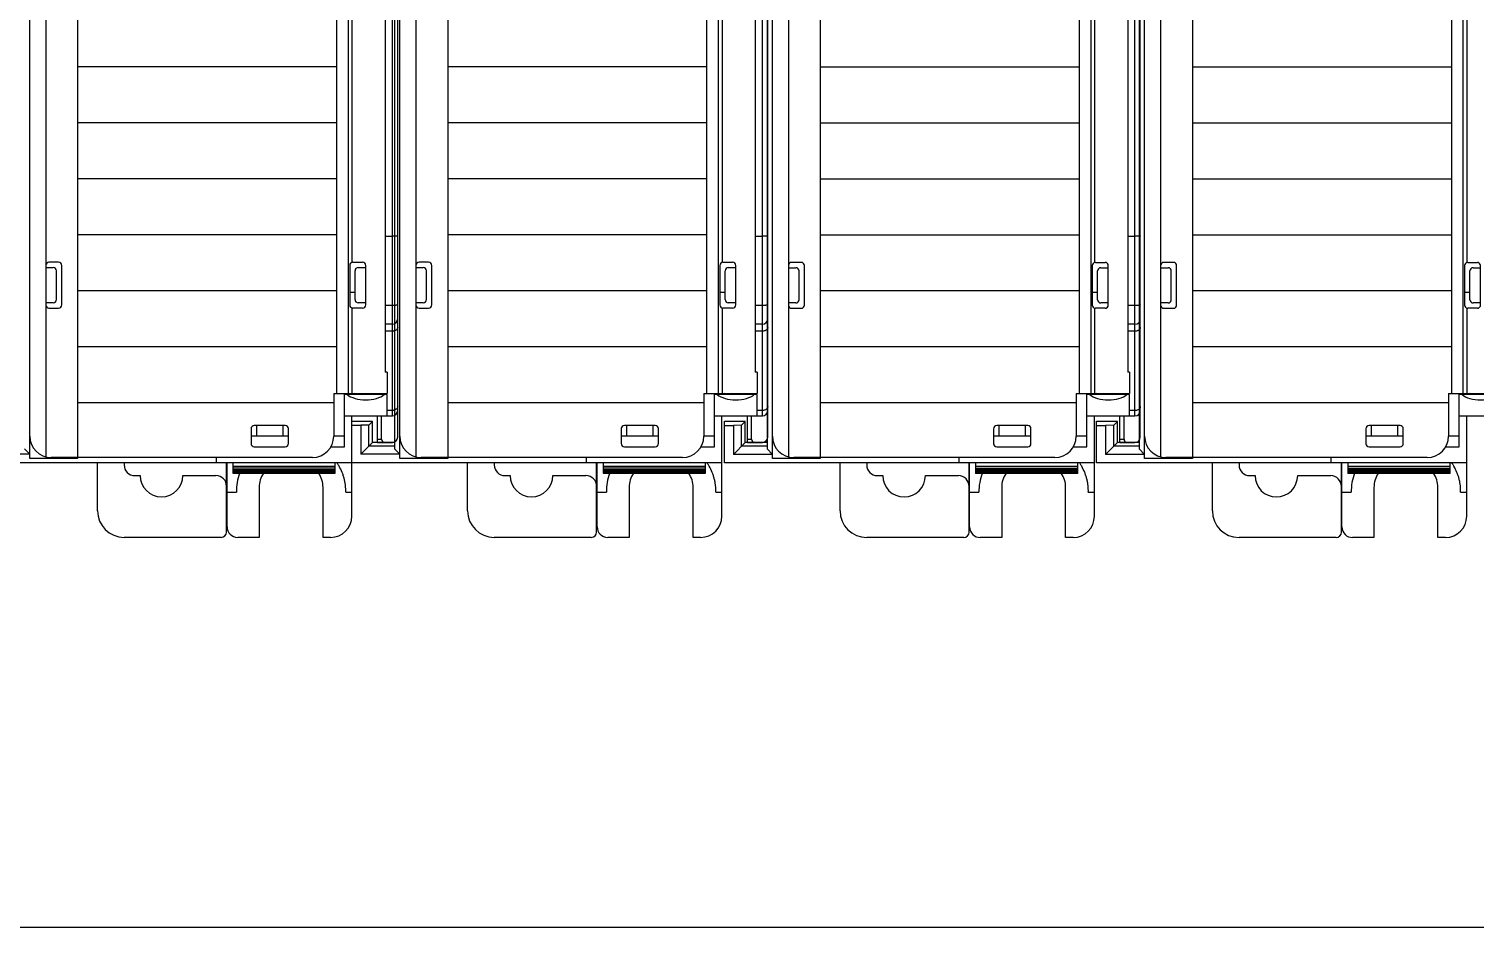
# Model space of a CAD drawing. Header units: inches. Extents: x -38 to 199, y -310 to 64.
# Drawn here: x 164.45 to 169.79, y 53.53 to 56.85 of the extents above; entities that cross this region are included whole.
import ezdxf

# ---------------------------------------------------------------- set-up
doc = ezdxf.new("R2010")
doc.units = ezdxf.units.IN
doc.header["$MEASUREMENT"] = 0
doc.layers.add('PLC', color=7, linetype='Continuous')

# ---------------------------------------------------------------- blocks, each defined once
blk = doc.blocks.new('AI4')
at = {"layer": 'PLC', "linetype": 'Continuous'}
for p, q in [((214.7496, -47.679), (214.7496, -52.2734)), ((216.1276, -52.2296), (216.1276, -47.774)), ((214.7693, -52.2935), (214.7693, -48.5845)), ((214.8284, -48.5845), (214.8284, -52.3025)), ((215.9032, -52.0687), (215.9032, -48.5845)), ((215.9444, -48.5845), (215.9444, -52.0687)), ((216.1079, -52.1514), (216.1079, -48.5845)), ((216.0811, -48.7774), (216.0811, -51.99)), ((215.96, -51.5847), (215.96, -50.4229)), ((216.0811, -51.488), (216.1079, -51.488)), ((214.8284, -51.6042), (214.8559, -51.6042)), ((214.8756, -51.5845), (214.8402, -51.5845)), ((214.8677, -51.7223), (214.8677, -51.616)), ((214.8874, -51.742), (214.8874, -51.5963)), ((215.9504, -51.5963), (215.9504, -51.742)), ((215.9622, -51.5845), (215.9976, -51.5845)), ((215.9701, -51.7223), (215.9701, -51.616)), ((215.9819, -51.6042), (216.0095, -51.6042)), ((216.0095, -51.742), (216.0095, -51.5963)), ((215.9504, -51.6947), (215.9701, -51.6947)), ((214.8559, -51.7341), (214.8284, -51.7341)), ((214.8402, -51.7538), (214.8756, -51.7538)), ((215.96, -52.0687), (215.96, -51.7536)), ((215.9976, -51.7538), (215.9622, -51.7538)), ((216.0095, -51.7341), (215.9819, -51.7341)), ((216.1079, -51.7438), (216.0811, -51.7438)), ((216.1079, -51.8128), (216.0811, -51.8128)), ((216.1079, -51.8385), (216.0811, -51.8385)), ((216.0882, -51.99), (216.0811, -51.99)), ((216.0882, -51.99), (216.0882, -52.0687)), ((215.8913, -52.0687), (216.0882, -52.0687)), ((215.8913, -52.0687), (215.8913, -52.2262)), ((216.0882, -52.0727), (215.9307, -52.0727)), ((215.9307, -52.2656), (215.9307, -52.0727)), ((216.0685, -52.0687), (216.0685, -52.0727)), ((216.087, -52.0727), (216.087, -52.1514)), ((216.0882, -52.1514), (216.0882, -52.0727)), ((215.9307, -52.1514), (216.1079, -52.1514)), ((215.9583, -52.5215), (215.9583, -52.1514)), ((216.0524, -52.2492), (216.0524, -52.1514)), ((216.0674, -52.2374), (216.0674, -52.1514)), ((216.1079, -52.1315), (216.0882, -52.1315)), ((214.5921, -52.1711), (214.6689, -52.1711)), ((214.5921, -52.3246), (214.5921, -52.1711)), ((214.5921, -52.1861), (214.6253, -52.1861)), ((214.6553, -52.1856), (214.6253, -52.1861)), ((214.6253, -52.1861), (214.6253, -52.2935)), ((214.6689, -52.1721), (214.6553, -52.1856)), ((214.6553, -52.2634), (214.6553, -52.1856)), ((214.6689, -52.2498), (214.6689, -52.1721)), ((215.5862, -52.1987), (215.5862, -52.2538)), ((215.7122, -52.1868), (215.598, -52.1868)), ((215.6059, -52.1868), (215.6059, -52.2262)), ((215.7043, -52.2262), (215.7043, -52.1868)), ((215.724, -52.2538), (215.724, -52.1987)), ((214.6253, -52.2935), (214.6689, -52.2498)), ((214.7496, -52.2498), (214.6689, -52.2498)), ((215.724, -52.2262), (215.5862, -52.2262)), ((215.9307, -52.2262), (215.8913, -52.2262)), ((216.0524, -52.2374), (216.0674, -52.2374)), ((216.0524, -52.2492), (216.1079, -52.2492)), ((214.7693, -52.2935), (214.6253, -52.2935)), ((214.7496, -52.2634), (214.6553, -52.2634)), ((214.7496, -52.2734), (214.7693, -52.2935)), ((215.8126, -52.305), (214.848, -52.305)), ((215.4583, -52.3246), (215.4583, -52.305)), ((215.598, -52.2656), (215.7122, -52.2656)), ((215.8798, -52.2656), (215.9307, -52.2656)), ((215.9583, -52.3246), (214.5921, -52.3246)), ((215.0193, -52.5018), (215.0193, -52.3246)), ((215.1177, -52.3246), (215.1177, -52.3325)), ((215.4957, -52.5805), (215.4957, -52.3246)), ((215.4976, -52.5609), (215.4976, -52.3246)), ((215.5193, -52.3249), (215.5193, -52.3634)), ((215.8973, -52.3382), (215.5193, -52.3382)), ((215.8973, -52.345), (215.5193, -52.345)), ((215.8973, -52.3508), (215.5193, -52.3508)), ((215.8973, -52.3555), (215.5193, -52.3555)), ((215.8973, -52.3592), (215.5193, -52.3592)), ((215.8973, -52.3618), (215.5193, -52.3618)), ((215.8973, -52.3634), (215.5193, -52.3634)), ((215.8973, -52.3639), (215.5193, -52.3639)), ((215.8973, -52.3634), (215.8973, -52.3249)), ((215.1571, -52.3719), (215.1768, -52.3719)), ((215.3343, -52.3719), (215.4563, -52.3719)), ((215.6158, -52.4152), (215.6158, -52.6002)), ((215.852, -52.6002), (215.852, -52.4152)), ((215.4976, -52.4329), (215.532, -52.4329)), ((215.9357, -52.4329), (215.9583, -52.4329)), ((215.476, -52.6002), (215.1177, -52.6002)), ((215.6158, -52.6002), (215.537, -52.6002)), ((215.8795, -52.6002), (215.852, -52.6002))]:
    blk.add_line(p, q, dxfattribs=at)
at = {"layer": 'PLC'}
for p, q in [((214.9461, -50.862), (215.9032, -50.862)), ((214.9461, -51.0687), (215.9032, -51.0687)), ((214.9461, -51.2754), (215.9032, -51.2754)), ((214.9461, -51.4821), (215.9032, -51.4821)), ((214.9461, -51.6888), (215.9032, -51.6888)), ((214.9461, -51.8955), (215.9032, -51.8955)), ((214.9461, -52.1022), (215.8913, -52.1022))]:
    blk.add_line(p, q, dxfattribs=at)
blk.add_lwpolyline([(214.7693, -48.5845), (214.9461, -48.5845), (214.9461, -52.3089), (214.7693, -52.3089)], close=True, dxfattribs=at)
at = {"layer": 'PLC', "linetype": 'Continuous'}
for centre, radius, start, end in [((214.8402, -51.5963), 0.0118, 90, 179.9886), ((214.8559, -51.616), 0.0118, 0, 90), ((214.8756, -51.5963), 0.0118, 0, 90), ((215.9622, -51.5963), 0.0118, 90, 180), ((215.9819, -51.616), 0.0118, 90, 180), ((215.9976, -51.5963), 0.0118, 0, 90), ((214.8559, -51.7223), 0.0118, 270, 360), ((215.9819, -51.7223), 0.0118, 180, 270), ((214.8402, -51.742), 0.0118, 180.0095, 270), ((214.8756, -51.742), 0.0118, 270, 360), ((215.9622, -51.742), 0.0118, 180, 270), ((215.9976, -51.742), 0.0118, 270, 0.0044), ((216.1079, -51.7931), 0.0197, 270, 359.9978), ((215.9671, -52.0805), 0.0118, 40.5479, 90), ((216.0518, -52.0805), 0.0118, 112.5, 139.4521), ((216.1079, -52.1317), 0.0197, 270, 359.9991), ((215.598, -52.1987), 0.0118, 90, 180), ((215.7122, -52.1987), 0.0118, 0, 90), ((214.848, -52.2262), 0.0787, 180, 270), ((215.598, -52.2538), 0.0118, 180, 270), ((215.7122, -52.2538), 0.0118, 270, 0), ((215.8126, -52.2262), 0.0787, 270, 0), ((216.1079, -52.2296), 0.0197, 270, 0), ((215.1571, -52.3325), 0.0394, 180, 270), ((215.7083, -52.4152), 0.0925, 145.6538, 180), ((215.7595, -52.4152), 0.0925, 0, 34.3463), ((215.7629, -52.4232), 0.1713, 33.8916, 35.1241), ((215.7613, -52.4243), 0.1733, 32.0748, 33.8895), ((215.7592, -52.4256), 0.1757, 30.1195, 32.0722), ((215.2555, -52.3719), 0.0787, 180, 0), ((215.4563, -52.4113), 0.0394, 0, 90), ((215.1177, -52.5018), 0.0984, 180, 270), ((215.8795, -52.5215), 0.0787, 270, 0), ((215.476, -52.5805), 0.0197, 270, 0), ((215.537, -52.5609), 0.0394, 180, 270)]:
    blk.add_arc(centre, radius, start, end, dxfattribs=at)
for centre, major_axis, ratio, start_param, end_param in [((216.0095, -52.053), (0.0787, 0), 0.5, 3.665191, 5.759587), ((216.0792, -52.2374), (0.0118, 0), 0.999848, 3.141593, 4.712389)]:
    blk.add_ellipse(centre, major_axis=major_axis, ratio=ratio, start_param=start_param, end_param=end_param, dxfattribs=at)
for points, knots in [([(216.1276, -51.4869), (216.1276, -51.4869), (216.1275, -51.487), (216.1275, -51.487), (216.1273, -51.4871), (216.1272, -51.4871), (216.127, -51.4872), (216.1266, -51.4873), (216.126, -51.4873), (216.1252, -51.4874), (216.1242, -51.4875), (216.1231, -51.4876), (216.1212, -51.4877), (216.1187, -51.4878), (216.1153, -51.4879), (216.1117, -51.488), (216.1092, -51.488), (216.1079, -51.488)], [0, 0, 0, 0, 0.002842, 0.007273, 0.013786, 0.022509, 0.033481, 0.046706, 0.079887, 0.121887, 0.172267, 0.23051, 0.296093, 0.446892, 0.619054, 0.806193, 1, 1, 1, 1]), ([(216.1276, -51.7414), (216.1276, -51.7414), (216.1276, -51.7415), (216.1275, -51.7417), (216.1273, -51.7418), (216.1271, -51.7419), (216.1267, -51.7421), (216.126, -51.7424), (216.1252, -51.7426), (216.1242, -51.7428), (216.1231, -51.743), (216.1212, -51.7432), (216.1187, -51.7435), (216.114, -51.7438), (216.1104, -51.7438), (216.1079, -51.7438)], [0, 0, 0, 0, 0.006031, 0.012929, 0.021264, 0.031354, 0.057354, 0.091546, 0.134002, 0.184415, 0.242349, 0.307332, 0.456204, 0.625694, 1, 1, 1, 1]), ([(216.1276, -51.8252), (216.1276, -51.8261), (216.1273, -51.8279), (216.1261, -51.8304), (216.1243, -51.8327), (216.1218, -51.8347), (216.1188, -51.8364), (216.1154, -51.8376), (216.1117, -51.8383), (216.1092, -51.8385), (216.1079, -51.8385)], [0, 0, 0, 0, 0.100092, 0.204902, 0.317205, 0.438585, 0.56921, 0.707955, 0.852748, 1, 1, 1, 1]), ([(216.1218, -52.1272), (216.1199, -52.1286), (216.1165, -52.1302), (216.1117, -52.1313), (216.1092, -52.1315), (216.1079, -52.1315)], [0, 0, 0, 0, 0.483117, 0.739904, 1, 1, 1, 1]), ([(216.1276, -52.1168), (216.1276, -52.1178), (216.1273, -52.1197), (216.1262, -52.1225), (216.1243, -52.1251), (216.1227, -52.1265), (216.1218, -52.1272)], [0, 0, 0, 0, 0.234677, 0.477026, 0.731179, 1, 1, 1, 1]), ([(215.5442, -52.3632), (215.5399, -52.3743), (215.5335, -52.3973), (215.5317, -52.4211), (215.532, -52.4329)], [0, 0, 0, 0, 0.502407, 1, 1, 1, 1]), ([(215.9357, -52.4329), (215.936, -52.4247), (215.9354, -52.4123), (215.933, -52.396), (215.9303, -52.3839), (215.9268, -52.3719), (215.921, -52.3561), (215.9154, -52.3447), (215.9112, -52.3374)], [0, 0, 0, 0, 0.246902, 0.370862, 0.495205, 0.620107, 0.745786, 1, 1, 1, 1])]:
    blk.add_open_spline(points, degree=3, knots=knots, dxfattribs=at)

msp = doc.modelspace()

# ---------------------------------------------------------------- linework, layer by layer
for points in [[(151.10745, 53.53377), (186.10745, 53.53377), (186.10745, 61.28377)], [(151.10745, 53.53377), (186.10745, 53.53377), (186.10745, 51.53377), (151.10745, 51.53377), (151.10745, 53.53377)]]:
    msp.add_lwpolyline(points)
at = {"layer": 'PLC', "linetype": 'Continuous'}
for p, q in [((165.80043, 59.8938), (165.80043, 55.29935)), ((165.81224, 55.34321), (165.81224, 59.79872)), ((167.17838, 55.34321), (167.17838, 59.79872)), ((164.45397, 55.27931), (164.45397, 58.98828)), ((164.51303, 58.98828), (164.51303, 55.27031)), ((165.58783, 55.50403), (165.58783, 58.98828)), ((165.62902, 58.98828), (165.62902, 55.50403)), ((165.79255, 55.42135), (165.79255, 58.98828)), ((165.82011, 55.27931), (165.82011, 58.98828)), ((165.87917, 58.98828), (165.87917, 55.27031)), ((166.95397, 55.50403), (166.95397, 58.98828)), ((166.99516, 58.98828), (166.99516, 55.50403)), ((167.1587, 55.42135), (167.1587, 58.98828)), ((165.76577, 58.79537), (165.76577, 55.58277)), ((167.13191, 58.79537), (167.13191, 55.58277)), ((165.64468, 55.98808), (165.64468, 57.14991)), ((167.01082, 55.98808), (167.01082, 57.14991)), ((165.76577, 56.08479), (165.79255, 56.08479)), ((167.13191, 56.08479), (167.1587, 56.08479)), ((164.51303, 55.9686), (164.54059, 55.9686)), ((164.56027, 55.98828), (164.52484, 55.98828)), ((164.5524, 55.85049), (164.5524, 55.95679)), ((164.57208, 55.8308), (164.57208, 55.97647)), ((165.63507, 55.97647), (165.63507, 55.8308)), ((165.64688, 55.98828), (165.68232, 55.98828)), ((165.65476, 55.85049), (165.65476, 55.95679)), ((165.66657, 55.9686), (165.69413, 55.9686)), ((165.69413, 55.8308), (165.69413, 55.97647)), ((165.87917, 55.9686), (165.90673, 55.9686)), ((165.92641, 55.98828), (165.89098, 55.98828)), ((165.91854, 55.85049), (165.91854, 55.95679)), ((165.93822, 55.8308), (165.93822, 55.97647)), ((167.00122, 55.97647), (167.00122, 55.8308)), ((167.01303, 55.98828), (167.04846, 55.98828)), ((167.0209, 55.85049), (167.0209, 55.95679)), ((167.03271, 55.9686), (167.06027, 55.9686)), ((167.06027, 55.8308), (167.06027, 55.97647)), ((165.63507, 55.87805), (165.65476, 55.87805)), ((167.00122, 55.87805), (167.0209, 55.87805)), ((164.54059, 55.83868), (164.51303, 55.83868)), ((164.52484, 55.81899), (164.56027, 55.81899)), ((165.64468, 55.50403), (165.64468, 55.8192)), ((165.68232, 55.81899), (165.64688, 55.81899)), ((165.69413, 55.83868), (165.66657, 55.83868)), ((165.79255, 55.82892), (165.76577, 55.82892)), ((165.90673, 55.83868), (165.87917, 55.83868)), ((165.89098, 55.81899), (165.92641, 55.81899)), ((167.01082, 55.50403), (167.01082, 55.8192)), ((167.04846, 55.81899), (167.01303, 55.81899)), ((167.06027, 55.83868), (167.03271, 55.83868)), ((167.1587, 55.82892), (167.13191, 55.82892)), ((165.79255, 55.75994), (165.76577, 55.75994)), ((165.79255, 55.73427), (165.76577, 55.73427)), ((167.1587, 55.75994), (167.13191, 55.75994)), ((167.1587, 55.73427), (167.13191, 55.73427)), ((165.77287, 55.58277), (165.76577, 55.58277)), ((165.77287, 55.58277), (165.77287, 55.50403)), ((167.13901, 55.58277), (167.13191, 55.58277)), ((167.13901, 55.58277), (167.13901, 55.50403)), ((165.57602, 55.50403), (165.77287, 55.50403)), ((165.57602, 55.50403), (165.57602, 55.34655)), ((165.77287, 55.50009), (165.61539, 55.50009)), ((165.61539, 55.30718), (165.61539, 55.50009)), ((165.75318, 55.50403), (165.75318, 55.50009)), ((165.77166, 55.50009), (165.77166, 55.42135)), ((165.77287, 55.42135), (165.77287, 55.50009)), ((166.94216, 55.50403), (167.13901, 55.50403)), ((166.94216, 55.50403), (166.94216, 55.34655)), ((167.13901, 55.50009), (166.98153, 55.50009)), ((166.98153, 55.30718), (166.98153, 55.50009)), ((167.11933, 55.50403), (167.11933, 55.50009)), ((167.13781, 55.50009), (167.13781, 55.42135)), ((167.13901, 55.42135), (167.13901, 55.50009)), ((165.61539, 55.42135), (165.79255, 55.42135)), ((165.64295, 55.05128), (165.64295, 55.42135)), ((165.73704, 55.32352), (165.73704, 55.42135)), ((165.75209, 55.33533), (165.75209, 55.42135)), ((165.79255, 55.44126), (165.77287, 55.44126)), ((166.98153, 55.42135), (167.1587, 55.42135)), ((167.00909, 55.05128), (167.00909, 55.42135)), ((167.10318, 55.32352), (167.10318, 55.42135)), ((167.11823, 55.33533), (167.11823, 55.42135)), ((167.1587, 55.44126), (167.13901, 55.44126)), ((165.2709, 55.37411), (165.2709, 55.31899)), ((165.39688, 55.38592), (165.28271, 55.38592)), ((165.29059, 55.38592), (165.29059, 55.34655)), ((165.38901, 55.34655), (165.38901, 55.38592)), ((165.4087, 55.31899), (165.4087, 55.37411)), ((165.64295, 55.40167), (165.71972, 55.40167)), ((165.64295, 55.24813), (165.64295, 55.40167)), ((165.64295, 55.38662), (165.6761, 55.38662)), ((165.70615, 55.38714), (165.6761, 55.38662)), ((165.6761, 55.38662), (165.6761, 55.27931)), ((165.71972, 55.40071), (165.70615, 55.38714)), ((165.70615, 55.30936), (165.70615, 55.38714)), ((165.71972, 55.32293), (165.71972, 55.40071)), ((166.63704, 55.37411), (166.63704, 55.31899)), ((166.76303, 55.38592), (166.64885, 55.38592)), ((166.65673, 55.38592), (166.65673, 55.34655)), ((166.75515, 55.34655), (166.75515, 55.38592)), ((166.77484, 55.31899), (166.77484, 55.37411)), ((165.4087, 55.34655), (165.2709, 55.34655)), ((165.28271, 55.30718), (165.39688, 55.30718)), ((165.5645, 55.30718), (165.61539, 55.30718)), ((165.61539, 55.34655), (165.57602, 55.34655)), ((165.6761, 55.27931), (165.71972, 55.32293)), ((165.80043, 55.30936), (165.70615, 55.30936)), ((165.80043, 55.32293), (165.71972, 55.32293)), ((165.73704, 55.33533), (165.75209, 55.33533)), ((165.73704, 55.32352), (165.79255, 55.32352)), ((166.77484, 55.34655), (166.63704, 55.34655)), ((166.64885, 55.30718), (166.76303, 55.30718)), ((166.93064, 55.30718), (166.98153, 55.30718)), ((166.98153, 55.34655), (166.94216, 55.34655)), ((167.10318, 55.33533), (167.11823, 55.33533)), ((167.10318, 55.32352), (167.1587, 55.32352)), ((164.45397, 55.27931), (164.30996, 55.27931)), ((164.43429, 55.29935), (164.45397, 55.27931)), ((165.49728, 55.26781), (164.53271, 55.26781)), ((165.14295, 55.24813), (165.14295, 55.26781)), ((165.82011, 55.27931), (165.6761, 55.27931)), ((165.80043, 55.29935), (165.82011, 55.27931)), ((166.86342, 55.26781), (165.89885, 55.26781)), ((166.50909, 55.24813), (166.50909, 55.26781)), ((165.64295, 55.24813), (164.27681, 55.24813)), ((164.70397, 55.07096), (164.70397, 55.24813)), ((164.8024, 55.24813), (164.8024, 55.24025)), ((164.84177, 55.20088), (164.86145, 55.20088)), ((165.01893, 55.20088), (165.14098, 55.20088)), ((165.18035, 54.99222), (165.18035, 55.24813)), ((165.18232, 55.01191), (165.18232, 55.24813)), ((165.20397, 55.24787), (165.20397, 55.20941)), ((165.58192, 55.23455), (165.20397, 55.23455)), ((165.58192, 55.22776), (165.20397, 55.22776)), ((165.58192, 55.222), (165.20397, 55.222)), ((165.58192, 55.21729), (165.20397, 55.21729)), ((165.58192, 55.21361), (165.20397, 55.21361)), ((165.58192, 55.21098), (165.20397, 55.21098)), ((165.58192, 55.20941), (165.20397, 55.20941)), ((165.58192, 55.20888), (165.20397, 55.20888)), ((165.58192, 55.20941), (165.58192, 55.24786)), ((167.00909, 55.24813), (165.64295, 55.24813)), ((166.07011, 55.07096), (166.07011, 55.24813)), ((166.16854, 55.24813), (166.16854, 55.24025)), ((166.20791, 55.20088), (166.22759, 55.20088)), ((166.38507, 55.20088), (166.50712, 55.20088)), ((166.54649, 54.99222), (166.54649, 55.24813)), ((166.54846, 55.01191), (166.54846, 55.24813)), ((166.57011, 55.24787), (166.57011, 55.20941)), ((166.94807, 55.23455), (166.57011, 55.23455)), ((166.94807, 55.22776), (166.57011, 55.22776)), ((166.94807, 55.222), (166.57011, 55.222)), ((166.94807, 55.21729), (166.57011, 55.21729)), ((166.94807, 55.21361), (166.57011, 55.21361)), ((166.94807, 55.21098), (166.57011, 55.21098)), ((166.94807, 55.20941), (166.57011, 55.20941)), ((166.94807, 55.20888), (166.57011, 55.20888)), ((166.94807, 55.20941), (166.94807, 55.24786)), ((165.30043, 55.15758), (165.30043, 54.97254)), ((165.53665, 54.97254), (165.53665, 55.15758)), ((166.66657, 55.15758), (166.66657, 54.97254)), ((166.90279, 54.97254), (166.90279, 55.15758)), ((165.18232, 55.13986), (165.21668, 55.13986)), ((165.6204, 55.13986), (165.64295, 55.13986)), ((166.54846, 55.13986), (166.58282, 55.13986)), ((166.98654, 55.13986), (167.00909, 55.13986)), ((165.16066, 54.97254), (164.8024, 54.97254)), ((165.30043, 54.97254), (165.22169, 54.97254)), ((165.56421, 54.97254), (165.53665, 54.97254)), ((166.52681, 54.97254), (166.16854, 54.97254)), ((166.66657, 54.97254), (166.58783, 54.97254)), ((166.93035, 54.97254), (166.90279, 54.97254))]:
    msp.add_line(p, q, dxfattribs=at)
at = {"layer": 'PLC'}
for p, q in [((164.6308, 56.71072), (165.58783, 56.71072)), ((165.99694, 56.71072), (166.95397, 56.71072)), ((164.6308, 56.50403), (165.58783, 56.50403)), ((165.99694, 56.50403), (166.95397, 56.50403)), ((164.6308, 56.29734), (165.58783, 56.29734)), ((165.99694, 56.29734), (166.95397, 56.29734)), ((164.6308, 56.09065), (165.58783, 56.09065)), ((165.99694, 56.09065), (166.95397, 56.09065)), ((164.6308, 55.88395), (165.58783, 55.88395)), ((165.99694, 55.88395), (166.95397, 55.88395)), ((164.6308, 55.67726), (165.58783, 55.67726)), ((165.99694, 55.67726), (166.95397, 55.67726)), ((164.6308, 55.47057), (165.57602, 55.47057)), ((165.99694, 55.47057), (166.94216, 55.47057))]:
    msp.add_line(p, q, dxfattribs=at)
for points in [[(164.45397, 58.98828), (164.6308, 58.98828), (164.6308, 55.26387), (164.45397, 55.26387)], [(165.82011, 58.98828), (165.99694, 58.98828), (165.99694, 55.26387), (165.82011, 55.26387)]]:
    msp.add_lwpolyline(points, close=True, dxfattribs=at)
at = {"layer": 'PLC', "linetype": 'Continuous'}
for centre, radius, start, end in [((164.52484, 55.97647), 0.01181, 90, 179.9886), ((164.54059, 55.95679), 0.01181, 0, 90), ((164.56027, 55.97647), 0.01181, 0, 90), ((165.64688, 55.97647), 0.01181, 90, 180), ((165.66657, 55.95679), 0.01181, 90, 180), ((165.68232, 55.97647), 0.01181, 0, 90), ((165.89098, 55.97647), 0.01181, 90, 179.9886), ((165.90673, 55.95679), 0.01181, 0, 90), ((165.92641, 55.97647), 0.01181, 0, 90), ((167.01303, 55.97647), 0.01181, 90, 180), ((167.03271, 55.95679), 0.01181, 90, 180), ((167.04846, 55.97647), 0.01181, 0, 90), ((164.54059, 55.85049), 0.01181, 270, 360), ((165.66657, 55.85049), 0.01181, 180, 270), ((165.90673, 55.85049), 0.01181, 270, 360), ((167.03271, 55.85049), 0.01181, 180, 270), ((164.52484, 55.8308), 0.01181, 180.00953, 270), ((164.56027, 55.8308), 0.01181, 270, 360), ((165.64688, 55.8308), 0.01181, 180, 270), ((165.68232, 55.8308), 0.01181, 270, 0.00441), ((165.89098, 55.8308), 0.01181, 180.00953, 270), ((165.92641, 55.8308), 0.01181, 270, 360), ((167.01303, 55.8308), 0.01181, 180, 270), ((167.04846, 55.8308), 0.01181, 270, 0.00441), ((165.79255, 55.77962), 0.01969, 270, 359.99778), ((167.1587, 55.77962), 0.01969, 270, 359.99778), ((165.65181, 55.49222), 0.01181, 40.54788, 90), ((165.73645, 55.49222), 0.01181, 112.5, 139.45212), ((167.01795, 55.49222), 0.01181, 40.54788, 90), ((167.10259, 55.49222), 0.01181, 112.5, 139.45212), ((165.79255, 55.44104), 0.01969, 270, 359.99909), ((167.1587, 55.44104), 0.01969, 270, 359.99909), ((165.28271, 55.37411), 0.01181, 90, 180), ((165.39688, 55.37411), 0.01181, 0, 90), ((166.64885, 55.37411), 0.01181, 90, 180), ((166.76303, 55.37411), 0.01181, 0, 90), ((164.53271, 55.34655), 0.07874, 180, 270), ((165.28271, 55.31899), 0.01181, 180, 270), ((165.39688, 55.31899), 0.01181, 270, 0), ((165.49728, 55.34655), 0.07874, 270, 0), ((165.79255, 55.34321), 0.01969, 270, 0), ((165.89885, 55.34655), 0.07874, 180, 270), ((166.64885, 55.31899), 0.01181, 180, 270), ((166.76303, 55.31899), 0.01181, 270, 0), ((166.86342, 55.34655), 0.07874, 270, 0), ((167.1587, 55.34321), 0.01969, 270, 0), ((164.84177, 55.24025), 0.03937, 180, 270), ((164.94019, 55.20088), 0.07874, 180, 0), ((165.14098, 55.16151), 0.03937, 0, 90), ((165.39295, 55.15758), 0.09252, 145.65376, 180), ((165.44413, 55.15758), 0.09252, 0, 34.34626), ((165.4476, 55.14958), 0.17128, 33.89164, 35.12407), ((165.44593, 55.14846), 0.17329, 32.07478, 33.88954), ((165.44387, 55.14718), 0.17572, 30.11953, 32.07219), ((166.20791, 55.24025), 0.03937, 180, 270), ((166.30633, 55.20088), 0.07874, 180, 0), ((166.50712, 55.16151), 0.03937, 0, 90), ((166.75909, 55.15758), 0.09252, 145.65376, 180), ((166.81027, 55.15758), 0.09252, 0, 34.34626), ((166.81374, 55.14958), 0.17128, 33.89164, 35.12407), ((166.81207, 55.14846), 0.17329, 32.07478, 33.88954), ((166.81001, 55.14718), 0.17572, 30.11953, 32.07219), ((164.8024, 55.07096), 0.09843, 180, 270), ((165.56421, 55.05128), 0.07874, 270, 0), ((166.16854, 55.07096), 0.09843, 180, 270), ((166.93035, 55.05128), 0.07874, 270, 0), ((165.16066, 54.99222), 0.01969, 270, 0), ((165.22169, 55.01191), 0.03937, 180, 270), ((166.52681, 54.99222), 0.01969, 270, 0), ((166.58783, 55.01191), 0.03937, 180, 270)]:
    msp.add_arc(centre, radius, start, end, dxfattribs=at)
for centre, major_axis, ratio, start_param, end_param in [((165.69413, 55.51978), (0.07874, 0), 0.5, 3.6651914, 5.7595865), ((167.06027, 55.51978), (0.07874, 0), 0.5, 3.6651914, 5.7595865), ((165.76391, 55.33533), (0.01181, 0), 0.9998477, 3.1415927, 4.712389), ((167.13005, 55.33533), (0.01181, 0), 0.9998477, 3.1415927, 4.712389)]:
    msp.add_ellipse(centre, major_axis=major_axis, ratio=ratio, start_param=start_param, end_param=end_param, dxfattribs=at)
for points, knots in [([(165.81224, 56.08584), (165.81224, 56.08582), (165.81221, 56.08577), (165.81213, 56.08573), (165.81201, 56.08568), (165.81185, 56.08563), (165.81163, 56.08558), (165.81126, 56.08551), (165.81069, 56.08543), (165.80986, 56.08534), (165.80887, 56.08525), (165.80773, 56.08517), (165.80592, 56.08507), (165.80336, 56.08496), (165.79999, 56.08486), (165.79635, 56.08481), (165.79383, 56.08479), (165.79255, 56.08479)], [0, 0, 0, 0, 0.0028421, 0.0072733, 0.013786, 0.0225093, 0.0334805, 0.0467061, 0.0798866, 0.1218871, 0.172267, 0.2305099, 0.2960925, 0.4468923, 0.619054, 0.8061933, 1, 1, 1, 1]), ([(167.17838, 56.08584), (167.17838, 56.08582), (167.17835, 56.08577), (167.17827, 56.08573), (167.17815, 56.08568), (167.17799, 56.08563), (167.17778, 56.08558), (167.1774, 56.08551), (167.17683, 56.08543), (167.176, 56.08534), (167.17501, 56.08525), (167.17387, 56.08517), (167.17206, 56.08507), (167.1695, 56.08496), (167.16614, 56.08486), (167.16249, 56.08481), (167.15997, 56.08479), (167.1587, 56.08479)], [0, 0, 0, 0, 0.0028421, 0.0072733, 0.013786, 0.0225093, 0.0334805, 0.0467061, 0.0798866, 0.1218871, 0.172267, 0.2305099, 0.2960925, 0.4468923, 0.619054, 0.8061933, 1, 1, 1, 1]), ([(165.81224, 55.83136), (165.81224, 55.83132), (165.81222, 55.83124), (165.81214, 55.83111), (165.81202, 55.83099), (165.81177, 55.83082), (165.81134, 55.83062), (165.81069, 55.8304), (165.80986, 55.83019), (165.80887, 55.82999), (165.80772, 55.8298), (165.80592, 55.82956), (165.80336, 55.82931), (165.79872, 55.82901), (165.79507, 55.82892), (165.79255, 55.82892)], [0, 0, 0, 0, 0.006031, 0.0129285, 0.0212645, 0.0313539, 0.0573538, 0.0915459, 0.1340017, 0.1844148, 0.242349, 0.3073323, 0.4562041, 0.6256938, 1, 1, 1, 1]), ([(167.17838, 55.83136), (167.17838, 55.83132), (167.17836, 55.83124), (167.17828, 55.83111), (167.17816, 55.83099), (167.17792, 55.83082), (167.17749, 55.83062), (167.17683, 55.8304), (167.17601, 55.83019), (167.17501, 55.82999), (167.17387, 55.8298), (167.17206, 55.82956), (167.1695, 55.82931), (167.16486, 55.82901), (167.16121, 55.82892), (167.1587, 55.82892)], [0, 0, 0, 0, 0.006031, 0.0129285, 0.0212645, 0.0313539, 0.0573538, 0.0915459, 0.1340017, 0.1844148, 0.242349, 0.3073323, 0.4562041, 0.6256938, 1, 1, 1, 1]), ([(165.81224, 55.74754), (165.81224, 55.74667), (165.81197, 55.74488), (165.81081, 55.74234), (165.80894, 55.74003), (165.80646, 55.73803), (165.80346, 55.73639), (165.80006, 55.73518), (165.79638, 55.73444), (165.79383, 55.73427), (165.79255, 55.73427)], [0, 0, 0, 0, 0.1000924, 0.2049021, 0.3172049, 0.4385848, 0.5692101, 0.7079552, 0.8527481, 1, 1, 1, 1]), ([(167.17838, 55.74754), (167.17838, 55.74667), (167.17811, 55.74488), (167.17695, 55.74234), (167.17508, 55.74003), (167.1726, 55.73803), (167.16961, 55.73639), (167.1662, 55.73518), (167.16252, 55.73444), (167.15998, 55.73427), (167.1587, 55.73427)], [0, 0, 0, 0, 0.1000924, 0.2049021, 0.3172049, 0.4385848, 0.5692101, 0.7079552, 0.8527481, 1, 1, 1, 1]), ([(165.80647, 55.44557), (165.80457, 55.44414), (165.8012, 55.44252), (165.79639, 55.44145), (165.79384, 55.44126), (165.79255, 55.44126)], [0, 0, 0, 0, 0.4831168, 0.7399041, 1, 1, 1, 1]), ([(165.81224, 55.45597), (165.81224, 55.45501), (165.81197, 55.45304), (165.81082, 55.45024), (165.80896, 55.44767), (165.80736, 55.44623), (165.80647, 55.44557)], [0, 0, 0, 0, 0.2346775, 0.4770261, 0.7311795, 1, 1, 1, 1]), ([(167.17262, 55.44557), (167.17071, 55.44414), (167.16734, 55.44252), (167.16253, 55.44145), (167.15998, 55.44126), (167.1587, 55.44126)], [0, 0, 0, 0, 0.4831168, 0.7399041, 1, 1, 1, 1]), ([(167.17838, 55.45597), (167.17838, 55.45501), (167.17811, 55.45304), (167.17697, 55.45024), (167.17511, 55.44767), (167.1735, 55.44623), (167.17262, 55.44557)], [0, 0, 0, 0, 0.2346775, 0.4770261, 0.7311795, 1, 1, 1, 1]), ([(165.22887, 55.20955), (165.22459, 55.19844), (165.21818, 55.17546), (165.21636, 55.15165), (165.21668, 55.13986)], [0, 0, 0, 0, 0.5024075, 1, 1, 1, 1]), ([(165.6204, 55.13986), (165.62064, 55.14807), (165.62009, 55.16045), (165.61766, 55.17675), (165.61498, 55.18889), (165.61148, 55.20087), (165.60567, 55.21663), (165.60011, 55.22804), (165.59586, 55.23535)], [0, 0, 0, 0, 0.2469023, 0.3708616, 0.4952054, 0.6201068, 0.7457855, 1, 1, 1, 1]), ([(166.59502, 55.20955), (166.59073, 55.19844), (166.58432, 55.17546), (166.5825, 55.15165), (166.58282, 55.13986)], [0, 0, 0, 0, 0.5024075, 1, 1, 1, 1]), ([(166.98654, 55.13986), (166.98678, 55.14807), (166.98623, 55.16045), (166.9838, 55.17675), (166.98113, 55.18889), (166.97762, 55.20087), (166.97181, 55.21663), (166.96625, 55.22804), (166.962, 55.23535)], [0, 0, 0, 0, 0.2469023, 0.3708616, 0.4952054, 0.6201068, 0.7457855, 1, 1, 1, 1])]:
    msp.add_open_spline(points, degree=3, knots=knots, dxfattribs=at)

# ---------------------------------------------------------------- block references
for p in [(-47.57406, 107.57242), (-46.19977, 107.57242)]:
    msp.add_blockref('AI4', p)

doc.saveas('drawing.dxf')
